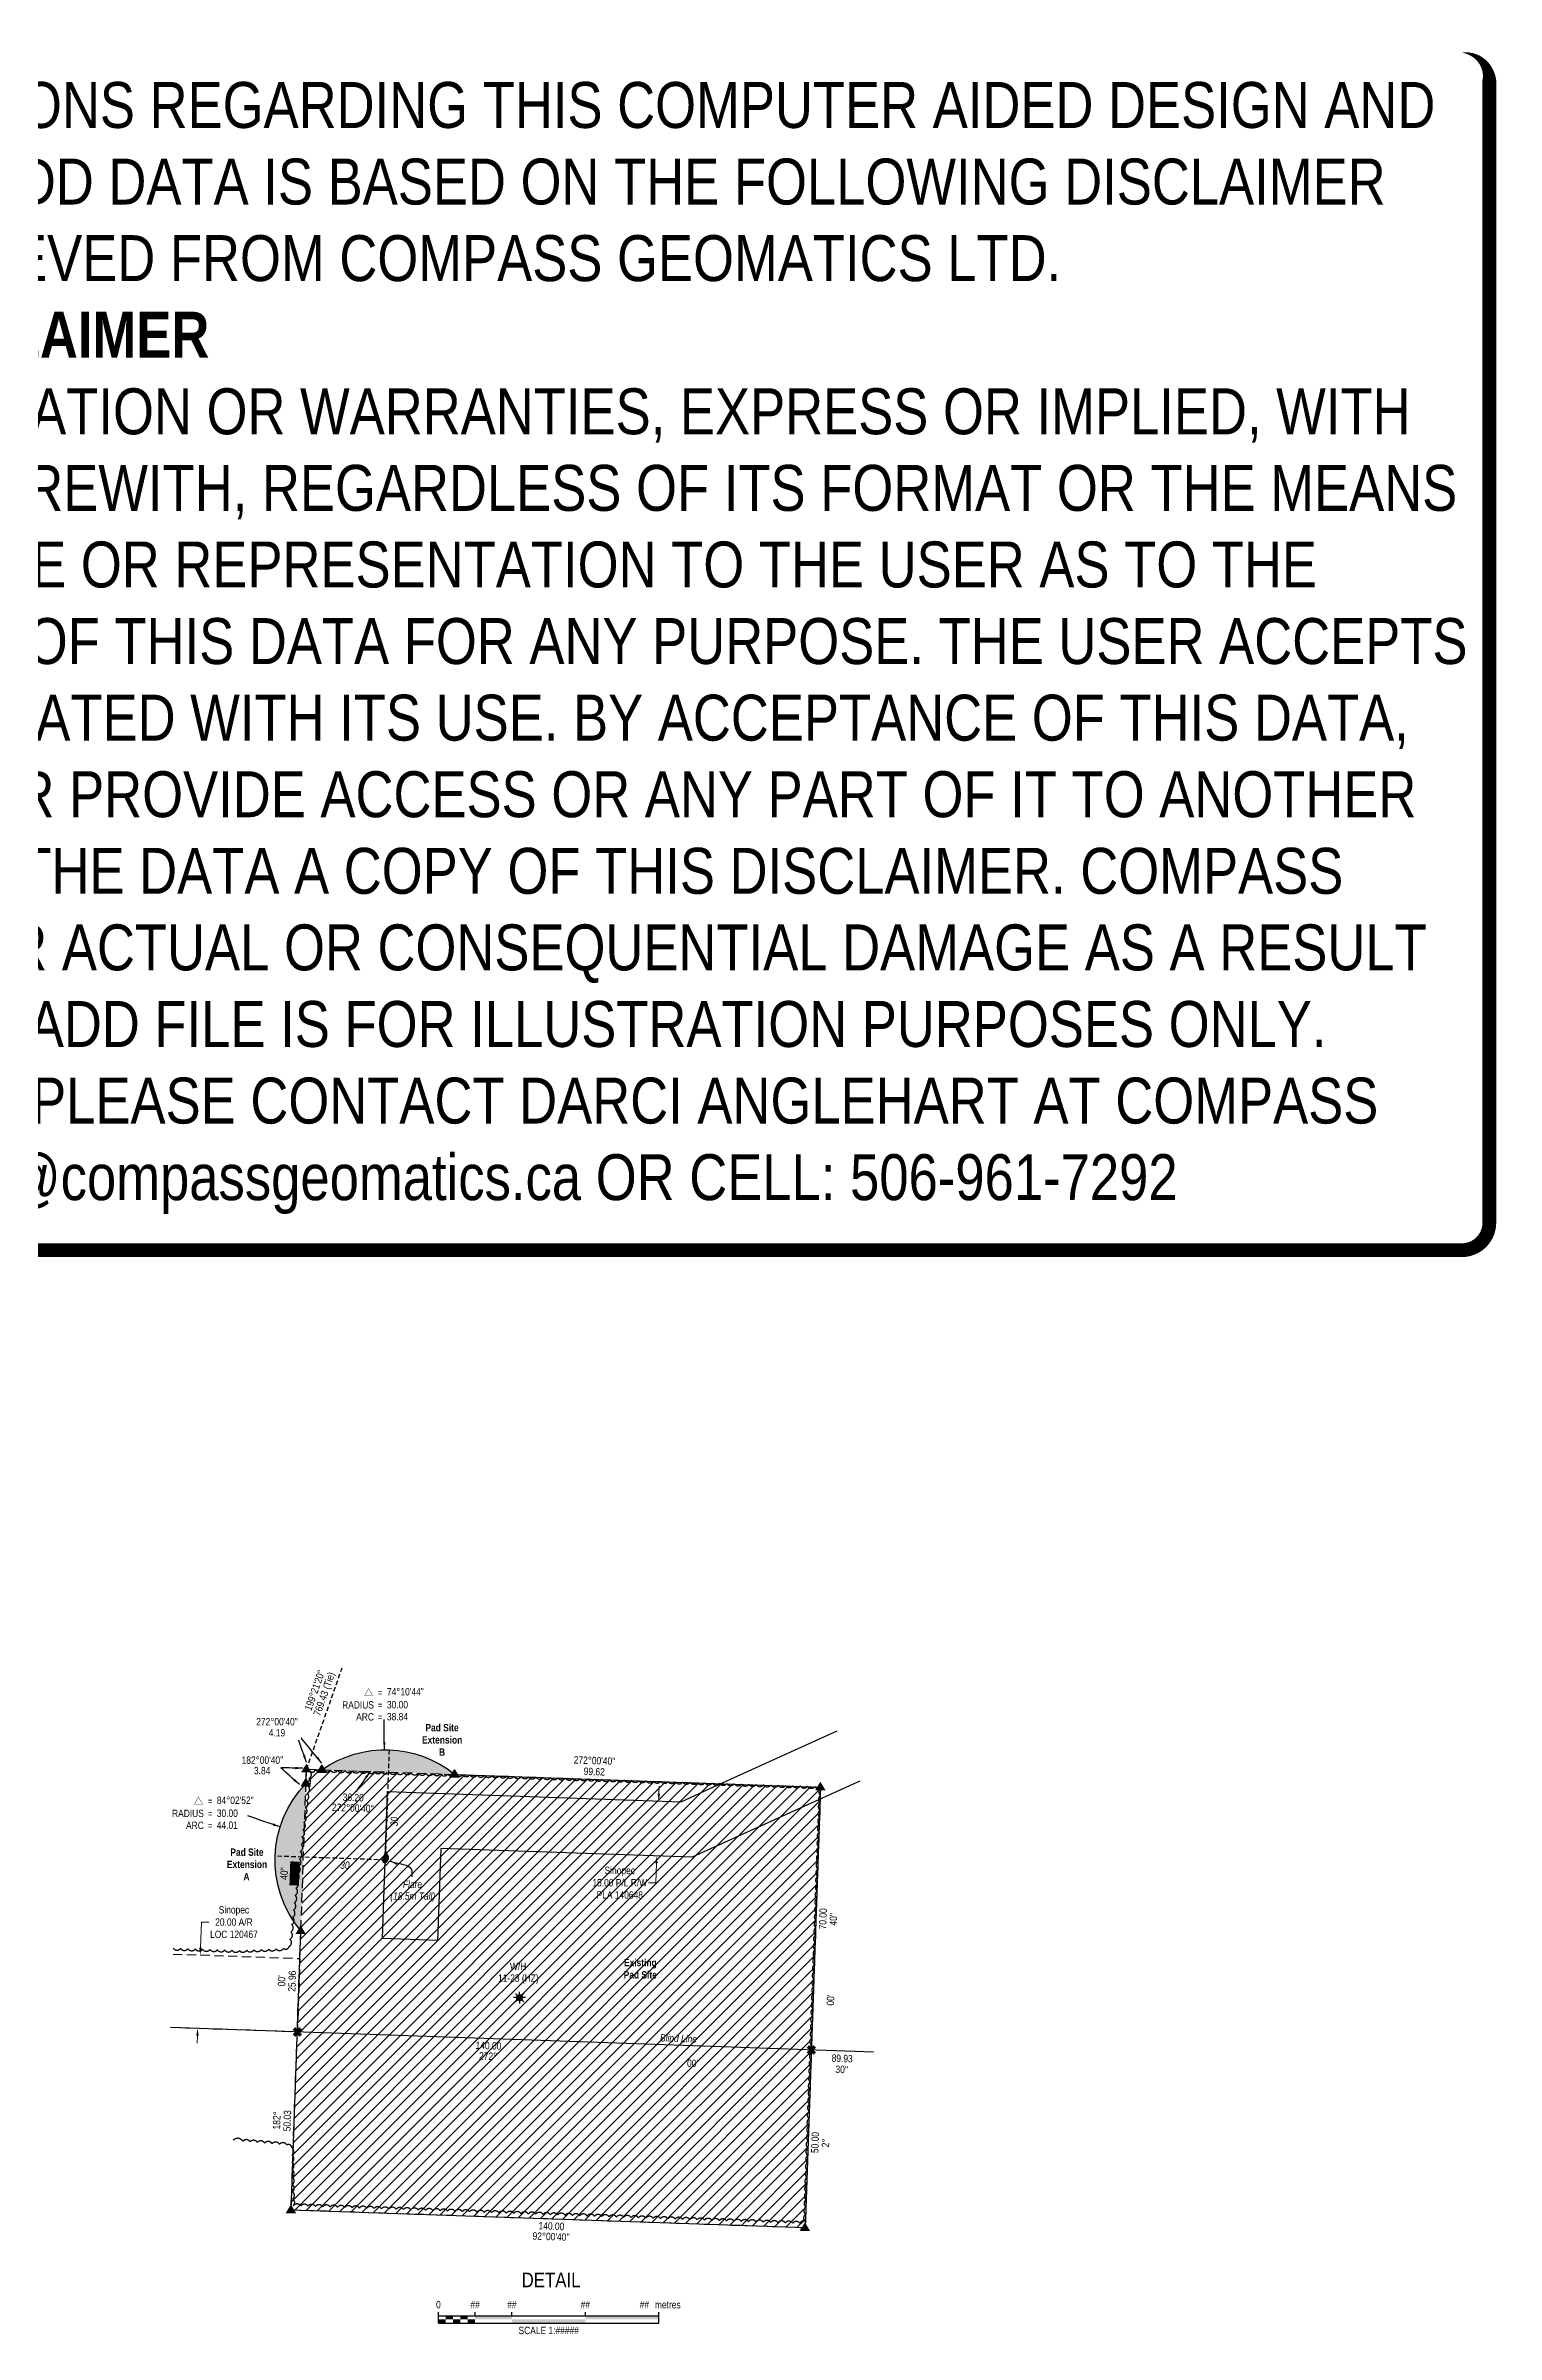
# Model space of a CAD drawing. Extents: x 344849 to 348797, y 6094459 to 6098072.
# Drawn here: x 346823 to 348797, y 6094959 to 6098072 of the extents above; entities that cross this region are included whole.
import ezdxf
from ezdxf.enums import TextEntityAlignment as Align

# ---------------------------------------------------------------- set-up
doc = ezdxf.new("R2010")
doc.units = 0
doc.header["$LTSCALE"] = 5
for name, pattern in [('0', [1, 1, 0]), ('foc-ACCESSROAD', [3.75, 2.5, -1.25]), ('foc-TIELINE', [1.875, 1.25, -0.625])]:
    doc.linetypes.add(name, pattern=pattern)
for name, color, linetype in [('AS-SYMBOL', 7, 'Continuous'), ('C-AR', 13, 'foc-ACCESSROAD'), ('C-RW', 13, 'Continuous'), ('C-WS', 13, 'foc-ACCESSROAD'), ('C-WS-S', 13, 'Continuous'), ('DETAIL-T', 7, 'Continuous'), ('L-2', 7, 'Continuous'), ('L-BD', 7, 'Continuous'), ('L-BD1', 253, 'Continuous'), ('L-MON', 1, 'Continuous'), ('L-SEC', 7, 'Continuous'), ('L-TIE', 7, 'foc-TIELINE'), ('P-PROPOSED', 10, 'Continuous'), ('P-PROPOSED-EXISTING-H', 59, 'Continuous'), ('P-PROPOSED-H', 21, 'Continuous'), ('P-TXT', 4, 'Continuous'), ('T-BUSH', 110, '0'), ('T-TIE', 201, 'foc-TIELINE')]:
    doc.layers.add(name, color=color, linetype=linetype)
for name, color, linetype, lineweight in [('C-AR-T', 13, 'Continuous', 9), ('C-RW-T', 13, 'Continuous', 9), ('C-WS-T', 13, 'Continuous', 9), ('T-TEXT', 48, 'Continuous', 18), ('T-TIE-T', 201, 'Continuous', 18)]:
    doc.layers.add(name, color=color, linetype=linetype, lineweight=lineweight)
doc.layers.add('DISCLAIMER', color=7, linetype='Continuous', plot=False)
doc.styles.add('175L', font='ARIALN.TTF', dxfattribs={"height": 20})
doc.styles.add('80', font='ARIALN.TTF', dxfattribs={"height": 10})
doc.styles.add('80CG', font='ARIALN.TTF', dxfattribs={"height": 10})
doc.styles.add('80L', font='ARIALN.TTF', dxfattribs={"height": 10})
doc.dimstyles.new('Compass 5 000', dxfattribs={"dimscale": 5, "dimtxt": 9, "dimasz": 2, "dimexe": 0.2, "dimexo": 0.0625, "dimgap": 0.5, "dimtad": 0, "dimtih": 1, "dimtoh": 1, "dimzin": 0, "dimdsep": 46, "dimtxsty": '80CG', "dimcen": 0.1, "dimse1": 1, "dimse2": 1, "dimclrd": 256, "dimclrt": 256, "dimaunit": 1, "dimadec": 4, "dimazin": 0, "dimtfac": 0.06, "dimtofl": 0, "dimtmove": 0, "dimatfit": 1, "dimfxl": 0.2, "dimtolj": 1, "dimtzin": 0, "dimlwd": -1, "dimarcsym": 0})

# ---------------------------------------------------------------- blocks, each defined once
blk = doc.blocks.new('*U25')
at = {"color": 0}
for p, q in [((-150, 0), (-150, 15)), ((-150, 10), (150.2, 10)), ((-150, 0), (150.2, 0)), ((-100, 10), (-100, 15)), ((-50, 10), (-50, 15)), ((50, 10), (50, 15)), ((150.2, 0), (150.2, 15))]:
    blk.add_line(p, q, dxfattribs=at)
for points in [[(-150, 5), (-140, 5), (-150, 0), (-140, 0)], [(-140, 10), (-130, 10), (-140, 5), (-130, 5)], [(-130, 5), (-120, 5), (-130, 0), (-120, 0)], [(-120, 10), (-110, 10), (-120, 5), (-110, 5)], [(-110, 5), (-100, 5), (-110, 0), (-100, 0)], [(-100, 10), (-50, 10), (-100, 5), (-50, 5)], [(-50, 5), (50, 5), (-50, 0), (50, 0)], [(50, 10), (150.2, 10), (50, 5), (150.2, 5)]]:
    blk.add_solid(points, dxfattribs=at)
at = {"color": 0, "style": '80'}
blk.add_text('metres', height=10, dxfattribs=at).set_placement((162.2, 20), align=Align.CENTER)
at = {"color": 0, "char_height": 10, "style": '80'}
for s, insert, attachment_point in [('0', (-150, 30.2), 2), ('##', (-100, 30.2), 2), ('##', (-50, 30.2), 2), ('##', (50, 30.2), 2), ('##', (136.7, 30.2), 3), ('SCALE 1:#####', (0.1, -5), 2)]:
    blk.add_mtext(s, dxfattribs=dict(at, insert=insert, attachment_point=attachment_point))
blk = doc.blocks.new('*D40')
at = {"layer": 'C-AR-T', "transparency": 16777216}
for p, q in [((347033.5, 6095485), (347034.7, 6095519.7)), ((347034.7, 6095519.7), (347044.7, 6095519.7)), ((347029.3, 6095365.1), (347028.9, 6095355.1))]:
    blk.add_line(p, q, dxfattribs=at)
for points in [[(347031.8, 6095485), (347035.2, 6095484.9), (347033.1, 6095475)], [(347027.6, 6095365.1), (347031, 6095365), (347029.6, 6095375.1)]]:
    blk.add_solid(points, dxfattribs=at)
at = {"layer": 'C-AR-T', "transparency": 16777216, "insert": (347079, 6095519.7), "char_height": 10, "attachment_point": 5, "style": '80CG'}
blk.add_mtext('\\A1;Sinopec\\P20.00 A/R\\PLOC 120467', dxfattribs=at)
blk = doc.blocks.new('*D41')
at = {"layer": 'C-RW-T', "transparency": 16777216}
for p, q in [((347657.2, 6095694.5), (347657.5, 6095704.5)), ((347653.9, 6095599.5), (347653, 6095573.2)), ((347653, 6095573.2), (347643, 6095573.2))]:
    blk.add_line(p, q, dxfattribs=at)
for points in [[(347655.5, 6095694.5), (347658.9, 6095694.4), (347656.9, 6095684.5)], [(347652.3, 6095599.6), (347655.6, 6095599.5), (347654.3, 6095609.5)]]:
    blk.add_solid(points, dxfattribs=at)
at = {"layer": 'C-RW-T', "transparency": 16777216, "insert": (347604, 6095573.2), "char_height": 10, "attachment_point": 5, "style": '80CG'}
blk.add_mtext('\\A1;Sinopec\\P15.00 P/L R/W\\PPLA 140648', dxfattribs=at)
blk = doc.blocks.new('curve')
at = {"const_width": 0.1}
blk.add_lwpolyline([(-4.99, 5.39), (-6.08, 3.49), (-3.89, 3.49)], close=True, dxfattribs=at)
at = {"style": '80'}
for s, p in [('RADIUS', (-3.54, -0.05)), ('ARC', (-3.54, -3.31))]:
    blk.add_text(s, height=2, dxfattribs=at).set_placement(p, align=Align.RIGHT)
for p in [(-2.44, 3.36), (-2.44, -0.04), (-2.44, -3.3)]:
    blk.add_text('=', height=1.8, dxfattribs=at).set_placement(p)
for tag, p in [('CURVE_RADIUS', (0, 0)), ('DELTA', (0, 3.52)), ('ARC_LENGTH', (0, -3.26))]:
    blk.add_attdef(tag, p, '', height=2, dxfattribs=at)
blk = doc.blocks.new('GAS')
h = blk.add_hatch(color=255)
h.dxf.hatch_style = 1
edge = h.paths.add_edge_path()
edge.add_arc((0, 0), 0.9, 0, 360)
for p, q in [((-0.81, 0), (-1.62, 0)), ((-0.57, 0.57), (-1.14, 1.14)), ((0, 0.81), (0, 1.62)), ((0.57, 0.57), (1.14, 1.14)), ((1.62, 0), (0.81, 0)), ((-0.57, -0.57), (-1.14, -1.14)), ((0, -0.81), (0, -1.62)), ((1.14, -1.14), (0.57, -0.57))]:
    blk.add_line(p, q)
blk.add_circle((0, 0), 0.8)
blk = doc.blocks.new('FLARE')
h = blk.add_hatch(color=255)
h.dxf.hatch_style = 1
h.paths.add_polyline_path([(0.16, 2.41, 0.114147), (0.13, 2.43), (0.11, 2.44, 0.261551), (0.01, 2.42), (0, 2.41, 0.131268), (-0.03, 2.37), (-0.04, 2.35, 0.041497), (-0.05, 2.33), (-0.05, 2.29, 0.015174), (-0.05, 2.29), (-0.06, 2.24, 0.004376), (-0.06, 2.24), (-0.07, 2.18), (-0.08, 2.11), (-0.09, 2.05), (-0.1, 1.98), (-0.12, 1.91), (-0.14, 1.83), (-0.17, 1.76), (-0.19, 1.68), (-0.22, 1.61), (-0.26, 1.53), (-0.29, 1.46), (-0.32, 1.39), (-0.36, 1.32), (-0.39, 1.25, 0.000505), (-0.39, 1.25), (-0.43, 1.18, 0.002398), (-0.43, 1.18), (-0.46, 1.1, 0.004177), (-0.46, 1.1), (-0.5, 1.03, 0.005735), (-0.5, 1.03), (-0.53, 0.95, 0.006994), (-0.53, 0.95), (-0.56, 0.87, 0.00791), (-0.57, 0.87), (-0.6, 0.78, 0.008323), (-0.6, 0.78), (-0.63, 0.69, 0.008095), (-0.63, 0.68), (-0.66, 0.59, 0.008067), (-0.66, 0.59), (-0.68, 0.49, 0.008387), (-0.68, 0.49), (-0.7, 0.39, 0.009056), (-0.71, 0.38), (-0.72, 0.28, 0.010123), (-0.72, 0.28), (-0.74, 0.18, 0.011689), (-0.74, 0.18), (-0.75, 0.08, 0.013925), (-0.75, 0.08), (-0.75, -0.02, 0.016488), (-0.75, -0.02), (-0.75, -0.11, 0.017255), (-0.75, -0.12), (-0.74, -0.2, 0.01735), (-0.74, -0.2), (-0.73, -0.28, 0.017311), (-0.73, -0.29), (-0.71, -0.36, 0.01715), (-0.71, -0.36), (-0.69, -0.43, 0.016886), (-0.69, -0.44), (-0.66, -0.5, 0.016546), (-0.66, -0.5), (-0.63, -0.56, 0.016164), (-0.63, -0.56), (-0.6, -0.61, 0.016329), (-0.6, -0.62), (-0.57, -0.66, 0.018828), (-0.57, -0.67), (-0.54, -0.71, 0.022087), (-0.53, -0.71), (-0.5, -0.75, 0.025345), (-0.49, -0.76), (-0.46, -0.78, 0.028234), (-0.45, -0.79), (-0.42, -0.82, 0.030298), (-0.41, -0.82), (-0.37, -0.84, 0.031129), (-0.36, -0.85), (-0.32, -0.86, 0.030544), (-0.31, -0.87), (-0.27, -0.88, 0.028465), (-0.26, -0.88), (-0.22, -0.89, 0.025311), (-0.21, -0.89), (-0.16, -0.89, 0.02283), (-0.15, -0.89), (-0.11, -0.89, 0.021226), (-0.1, -0.89), (-0.05, -0.88, 0.020401), (-0.04, -0.88), (0, -0.87, 0.020299), (0.01, -0.87), (0.05, -0.85, 0.020911), (0.06, -0.85), (0.11, -0.83, 0.022277), (0.11, -0.83), (0.15, -0.81, 0.023712), (0.16, -0.8), (0.2, -0.78, 0.022408), (0.21, -0.78), (0.24, -0.75, 0.01993), (0.25, -0.74), (0.28, -0.72, 0.017146), (0.28, -0.71), (0.31, -0.68, 0.014211), (0.32, -0.68), (0.35, -0.64, 0.011221), (0.35, -0.64), (0.37, -0.61, 0.008212), (0.38, -0.61), (0.4, -0.57, 0.005172), (0.4, -0.57), (0.42, -0.54, 0.002523), (0.43, -0.54), (0.45, -0.5, 0.001671), (0.45, -0.5), (0.47, -0.47, 0.001229), (0.47, -0.47), (0.49, -0.44, 0.00075), (0.49, -0.44), (0.51, -0.41, 0.00026), (0.51, -0.41), (0.54, -0.37), (0.56, -0.34), (0.58, -0.3), (0.61, -0.27), (0.63, -0.23, 0.001311), (0.63, -0.23), (0.66, -0.19, 0.003726), (0.66, -0.19), (0.69, -0.15, 0.006065), (0.69, -0.14), (0.72, -0.1, 0.008452), (0.72, -0.1), (0.74, -0.05, 0.010991), (0.75, -0.05), (0.77, 0, 0.013767), (0.77, 0), (0.79, 0.05, 0.016839), (0.8, 0.05), (0.81, 0.1, 0.019104), (0.82, 0.11), (0.83, 0.15, 0.016987), (0.83, 0.16), (0.84, 0.21, 0.013636), (0.84, 0.21), (0.85, 0.26, 0.010244), (0.85, 0.27), (0.86, 0.31, 0.006846), (0.86, 0.32), (0.86, 0.37, 0.003419), (0.86, 0.37), (0.86, 0.41), (0.87, 0.46), (0.87, 0.5), (0.88, 0.54), (0.88, 0.59), (0.89, 0.63, 0.001278), (0.89, 0.63), (0.89, 0.67, 0.004735), (0.89, 0.67), (0.9, 0.71, 0.008354), (0.9, 0.72), (0.9, 0.76, 0.012059), (0.9, 0.76), (0.9, 0.8, 0.015712), (0.9, 0.81), (0.9, 0.85, 0.018457), (0.9, 0.85), (0.9, 0.89, 0.018102), (0.9, 0.9), (0.89, 0.94, 0.016533), (0.89, 0.95), (0.88, 0.99, 0.014576), (0.88, 0.99), (0.87, 1.03, 0.012435), (0.86, 1.04), (0.85, 1.08, 0.010283), (0.85, 1.09), (0.83, 1.13, 0.00824), (0.83, 1.13), (0.81, 1.18, 0.00638), (0.81, 1.18), (0.78, 1.23, 0.004735), (0.78, 1.23), (0.76, 1.29, 0.003388), (0.75, 1.29), (0.73, 1.34, 0.002345), (0.73, 1.34), (0.7, 1.4, 0.001492), (0.7, 1.4), (0.67, 1.46, 0.000746), (0.67, 1.46), (0.63, 1.51), (0.6, 1.57), (0.57, 1.62), (0.55, 1.68), (0.52, 1.73), (0.49, 1.78), (0.47, 1.83), (0.45, 1.87), (0.42, 1.92), (0.4, 1.97), (0.38, 2.02), (0.35, 2.08, 0.000332), (0.35, 2.08), (0.33, 2.13, 0.001849), (0.33, 2.13), (0.3, 2.19, 0.0038), (0.3, 2.19), (0.27, 2.24, 0.006473), (0.27, 2.24), (0.25, 2.29, 0.010865), (0.24, 2.3), (0.22, 2.34, 0.019524), (0.22, 2.34), (0.19, 2.38, 0.041077), (0.18, 2.39)])
at = {"color": 48, "flags": 128}
for points in [[(0.11, -0.72), (0.07, -0.74), (0.03, -0.76), (-0.02, -0.77), (-0.07, -0.78), (-0.11, -0.79), (-0.16, -0.79), (-0.2, -0.79), (-0.25, -0.78), (-0.29, -0.77), (-0.32, -0.76), (-0.36, -0.74), (-0.4, -0.71), (-0.43, -0.68), (-0.46, -0.65), (-0.49, -0.61), (-0.52, -0.56), (-0.54, -0.51), (-0.57, -0.46), (-0.59, -0.4), (-0.61, -0.33), (-0.63, -0.26), (-0.64, -0.19), (-0.65, -0.11), (-0.65, -0.02), (-0.65, 0.07), (-0.64, 0.17), (-0.63, 0.27), (-0.61, 0.36), (-0.58, 0.46), (-0.56, 0.56), (-0.53, 0.66), (-0.5, 0.75), (-0.47, 0.83), (-0.44, 0.91), (-0.41, 0.99), (-0.37, 1.06), (-0.34, 1.13), (-0.3, 1.2), (-0.27, 1.27), (-0.23, 1.34), (-0.2, 1.42), (-0.16, 1.49), (-0.13, 1.57), (-0.1, 1.65), (-0.07, 1.73), (-0.04, 1.8), (-0.02, 1.88), (0, 1.96), (0.01, 2.03), (0.02, 2.1), (0.03, 2.17), (0.04, 2.22), (0.05, 2.27), (0.05, 2.31), (0.06, 2.34), (0.08, 2.35), (0.09, 2.34), (0.11, 2.32), (0.13, 2.29), (0.16, 2.25), (0.18, 2.2), (0.21, 2.14), (0.24, 2.09), (0.26, 2.03), (0.29, 1.98), (0.31, 1.93), (0.33, 1.88), (0.36, 1.83), (0.38, 1.78), (0.41, 1.73), (0.43, 1.68), (0.46, 1.63), (0.49, 1.58), (0.52, 1.52), (0.55, 1.47), (0.58, 1.41), (0.61, 1.35), (0.64, 1.3), (0.67, 1.24), (0.69, 1.19), (0.72, 1.14), (0.74, 1.09), (0.75, 1.05), (0.77, 1), (0.78, 0.96), (0.79, 0.92), (0.8, 0.88), (0.8, 0.84), (0.8, 0.8), (0.8, 0.76), (0.8, 0.72), (0.79, 0.68), (0.79, 0.64), (0.78, 0.6), (0.78, 0.56), (0.77, 0.51), (0.77, 0.47), (0.76, 0.42), (0.76, 0.37), (0.76, 0.33), (0.75, 0.28), (0.74, 0.23), (0.73, 0.18), (0.72, 0.13), (0.7, 0.09), (0.68, 0.04), (0.66, 0), (0.63, -0.05), (0.61, -0.09), (0.58, -0.13), (0.55, -0.17), (0.53, -0.21), (0.5, -0.25), (0.48, -0.28), (0.45, -0.32), (0.43, -0.35), (0.41, -0.38), (0.39, -0.42), (0.37, -0.45), (0.34, -0.48), (0.32, -0.51), (0.3, -0.55), (0.27, -0.58), (0.24, -0.61), (0.21, -0.64), (0.18, -0.67), (0.15, -0.7)], [(0.02, -0.75), (-0.01, -0.76), (-0.03, -0.77), (-0.05, -0.78), (-0.08, -0.78), (-0.11, -0.79), (-0.13, -0.79), (-0.16, -0.79), (-0.18, -0.78), (-0.2, -0.78), (-0.23, -0.77), (-0.25, -0.76), (-0.26, -0.74), (-0.28, -0.73), (-0.3, -0.71), (-0.32, -0.69), (-0.33, -0.66), (-0.35, -0.63), (-0.36, -0.6), (-0.37, -0.57), (-0.39, -0.53), (-0.4, -0.49), (-0.4, -0.45), (-0.41, -0.41), (-0.41, -0.36), (-0.41, -0.31), (-0.4, -0.25), (-0.39, -0.2), (-0.38, -0.14), (-0.37, -0.09), (-0.36, -0.03), (-0.34, 0.02), (-0.32, 0.07), (-0.31, 0.12), (-0.29, 0.16), (-0.27, 0.21), (-0.25, 0.25), (-0.23, 0.29), (-0.21, 0.33), (-0.19, 0.37), (-0.17, 0.41), (-0.15, 0.45), (-0.14, 0.49), (-0.12, 0.53), (-0.1, 0.58), (-0.08, 0.62), (-0.07, 0.66), (-0.06, 0.71), (-0.05, 0.75), (-0.04, 0.79), (-0.03, 0.83), (-0.03, 0.87), (-0.02, 0.9), (-0.02, 0.93), (-0.01, 0.95), (-0.01, 0.96), (0, 0.97), (0.01, 0.96), (0.02, 0.95), (0.03, 0.94), (0.04, 0.91), (0.06, 0.88), (0.07, 0.86), (0.09, 0.82), (0.1, 0.79), (0.12, 0.76), (0.13, 0.74), (0.14, 0.71), (0.16, 0.68), (0.17, 0.65), (0.18, 0.63), (0.2, 0.6), (0.21, 0.57), (0.23, 0.54), (0.25, 0.51), (0.26, 0.47), (0.28, 0.44), (0.3, 0.41), (0.31, 0.38), (0.33, 0.35), (0.34, 0.32), (0.36, 0.29), (0.37, 0.27), (0.38, 0.24), (0.39, 0.22), (0.39, 0.19), (0.4, 0.17), (0.4, 0.15), (0.41, 0.13), (0.41, 0.1), (0.41, 0.08), (0.4, 0.06), (0.4, 0.04), (0.4, 0.01), (0.39, -0.01), (0.39, -0.03), (0.39, -0.06), (0.39, -0.08), (0.38, -0.11), (0.38, -0.14), (0.38, -0.16), (0.38, -0.19), (0.37, -0.22), (0.37, -0.24), (0.36, -0.27), (0.35, -0.3), (0.34, -0.32), (0.32, -0.35), (0.31, -0.37), (0.3, -0.4), (0.28, -0.42), (0.27, -0.44), (0.25, -0.46), (0.24, -0.48), (0.22, -0.5), (0.21, -0.52), (0.2, -0.54), (0.19, -0.56), (0.17, -0.58), (0.16, -0.6), (0.15, -0.61), (0.14, -0.63), (0.12, -0.65), (0.11, -0.67), (0.09, -0.69), (0.08, -0.7), (0.06, -0.72), (0.04, -0.74)]]:
    blk.add_lwpolyline(points, close=True, dxfattribs=at)
blk = doc.blocks.new('TRIA')
blk.add_hatch(color=255).paths.add_polyline_path([(-0.04, 1.52), (-1.47, -0.87), (1.39, -0.87)])
blk = doc.blocks.new('TRIAA')
blk.add_blockref('TRIA', (0, 0))
blk = doc.blocks.new('TRIB')
at = {"color": 1}
blk.add_lwpolyline([(-1.12, -0.67), (-0.04, 1.13), (1.04, -0.67)], close=True, dxfattribs=at)
blk = doc.blocks.new('TRIBB')
blk.add_blockref('TRIB', (0, 0))
blk = doc.blocks.new('TRICC')
for name in ['TRIAA', 'TRIBB']:
    blk.add_blockref(name, (0, 0))
blk = doc.blocks.new('plspike')
blk.add_blockref('TRICC', (0, 0))
blk = doc.blocks.new('STRIA')
blk.add_hatch(color=255).paths.add_polyline_path([(-0.04, 1.52), (-1.47, -0.87), (1.39, -0.87)])
blk = doc.blocks.new('STRIAA')
blk.add_blockref('STRIA', (0, 0))
blk = doc.blocks.new('STRIB')
at = {"color": 1}
blk.add_solid([(-1.12, -0.67), (-0.04, 1.13), (1.04, -0.67)], dxfattribs=at)
blk = doc.blocks.new('STRIBB')
blk.add_blockref('STRIB', (0, 0))
blk = doc.blocks.new('STRICC')
for name in ['STRIAA', 'STRIBB']:
    blk.add_blockref(name, (0, 0))
blk = doc.blocks.new('fdspike')
blk.add_blockref('STRICC', (0, 0))
blk = doc.blocks.new('TEMP')
h = blk.add_hatch(color=255)
h.dxf.hatch_style = 1
h.paths.add_polyline_path([(0, 0.25), (-0.67, 1.15), (-0.67, 0.67), (-1.15, 0.67), (-0.25, 0), (-1.15, -0.67), (-0.67, -0.67), (-0.67, -1.15), (0, -0.25), (0.67, -1.15), (0.67, -0.67), (1.15, -0.67), (0.25, 0), (1.15, 0.67), (0.67, 0.67), (0.67, 1.15)])
h.paths.add_polyline_path([(0.57, 0.85), (0.57, 0.57), (0.85, 0.57), (0.08, 0), (0.85, -0.57), (0.57, -0.57), (0.57, -0.85), (0, -0.08), (-0.57, -0.85), (-0.57, -0.57), (-0.85, -0.57), (-0.08, 0), (-0.85, 0.57), (-0.57, 0.57), (-0.57, 0.85), (0, 0.08)], flags=16)
h = blk.add_hatch(color=1)
h.dxf.hatch_style = 1
h.paths.add_polyline_path([(0, 0.08), (-0.57, 0.85), (-0.57, 0.57), (-0.85, 0.57), (-0.08, 0), (-0.85, -0.57), (-0.57, -0.57), (-0.57, -0.85), (0, -0.08), (0.57, -0.85), (0.57, -0.57), (0.85, -0.57), (0.08, 0), (0.85, 0.57), (0.57, 0.57), (0.57, 0.85)])
at = {"color": 1}
for p, q in [((-0.08, 0), (0.08, 0)), ((0, 0.08), (0, -0.08))]:
    blk.add_line(p, q, dxfattribs=at)
at = {"color": 255, "flags": 128}
blk.add_lwpolyline([(-0.25, 0), (-1.15, 0.67), (-0.67, 0.67), (-0.67, 1.15), (0, 0.25), (0.67, 1.15), (0.67, 0.67), (1.15, 0.67), (0.25, 0), (1.15, -0.67), (0.67, -0.67), (0.67, -1.15), (0, -0.25), (-0.67, -1.15), (-0.67, -0.67), (-1.15, -0.67)], close=True, dxfattribs=at)
at = {"color": 1, "flags": 128}
blk.add_lwpolyline([(-0.08, 0), (-0.85, 0.57), (-0.57, 0.57), (-0.57, 0.85), (0, 0.08), (0.57, 0.85), (0.57, 0.57), (0.85, 0.57), (0.08, 0), (0.85, -0.57), (0.57, -0.57), (0.57, -0.85), (0, -0.08), (-0.57, -0.85), (-0.57, -0.57), (-0.85, -0.57)], close=True, dxfattribs=at)
blk = doc.blocks.new('Disclaimer_Legal')
at = {"layer": 'DISCLAIMER', "color": 254, "flags": 128}
blk.add_lwpolyline([(-3612.9, -1104.6, 37.5, 37.5, 0), (4096.1, -1104.6, 37.5, 37.5, 0.414214), (4171.1, -1029.6, 37.5, 37.5, 0), (4171.1, 2078.7, 37.5, 0, 0.414214), (4096.1, 2153.7, 0, 0, 0), (-3612.9, 2153.7, 0, 0, 0.414214), (-3687.9, 2078.7, 0, 0, 0), (-3687.9, -1029.6, 0, 37.5, 0.414214)], format="xyseb", close=True, dxfattribs=at)
at = {"layer": 'DISCLAIMER', "color": 254, "insert": (241.6, 533.9), "char_height": 125, "width": 7717.568, "attachment_point": 5, "style": '80'}
blk.add_mtext('NOTICE TO THE CORPORATION, PERSON &/OR PERSONS REGARDING THIS COMPUTER AIDED DESIGN AND DRAFTING (CADD) FILES. ACCEPTANCE OF THE CADD DATA IS BASED ON THE FOLLOWING DISCLAIMER WHICH COVERS ALL CADD DATA RECIEVED FROM COMPASS GEOMATICS LTD.\\P{\\fArial Narrow|b1|i0|c0|p34;DISCLAIMER}\\PCOMPASS GEOMATICS LTD. MAKES NO REPRESENTATION OR WARRANTIES, EXPRESS OR IMPLIED, WITH RESPECT TO THE REUSE OF THE DATA PROVIDED HEREWITH, REGARDLESS OF ITS FORMAT OR THE MEANS OF ITS TRANSMISSION. THERE IS NO GUARANTEE OR REPRESENTATION TO THE USER AS TO THE ACCURACY, CURRENCY, SUITABILITY OR RELIABILITY OF THIS DATA FOR ANY PURPOSE. THE USER ACCEPTS THE DATA "AS IS", AND ASSUMES ALL RISKS ASSOCIATED WITH ITS USE. BY ACCEPTANCE OF THIS DATA, THE USER AGREES NOT TO TRANSMIT THIS DATA OR PROVIDE ACCESS OR ANY PART OF IT TO ANOTHER PARTY UNLESS THE USER SHALL INCLUDE WITH THE DATA A COPY OF THIS DISCLAIMER. COMPASS GEOMATICS LTD. ASSUMES NO RESPONSIBILITY FOR ACTUAL OR CONSEQUENTIAL DAMAGE AS A RESULT OF ANY USER\'S RELIANCE ON THIS DATA. THIS CADD FILE IS FOR ILLUSTRATION PURPOSES ONLY.\\PIF YOU REQUIRE MORE ACCURATE INFORMATION, PLEASE CONTACT DARCI ANGLEHART AT COMPASS GEOMATICS LTD. VIA EMAIL: darci.anglehart@compassgeomatics.ca OR CELL: 506-961-7292', dxfattribs=at)

msp = doc.modelspace()

# ---------------------------------------------------------------- hatches: boundary and pattern name
at = {"layer": 'P-PROPOSED-EXISTING-H'}
h = msp.add_hatch(dxfattribs=at)
h.set_pattern_fill('ANSI31', color=256, scale=3.496771, style=0)
h.set_pattern_definition([(45, (75.042, 1320.988), (-7.85047423, 7.85047423), [])])
h.paths.add_polyline_path([(347177.758, 6095727.579), (347877.148, 6095703.109), (347856.108, 6095103.769), (347156.708, 6095128.054)])
at = {"layer": 'P-PROPOSED-H'}
h = msp.add_hatch(color=256, dxfattribs=at)
h.dxf.hatch_style = 1
h.paths.add_polyline_path([(347198.697, 6095726.846), (347379.466, 6095720.522, 0.33546409)])
h = msp.add_hatch(color=256, dxfattribs=at)
h.dxf.hatch_style = 1
h.paths.add_polyline_path([(347177.084, 6095708.37, 0.19453755), (347134.931, 6095604.129, 0.17638518), (347170.038, 6095507.706)])

# ---------------------------------------------------------------- linework, layer by layer
at = {"layer": 'C-AR', "flags": 128}
msp.add_lwpolyline([(346996.165, 6095476.295), (347168.723, 6095470.237), (347165.214, 6095370.313), (346992.692, 6095376.304)], dxfattribs=at)
at = {"layer": 'C-RW'}
msp.add_lwpolyline([(347930.704, 6095711.576), (347874.469, 6095686.035), (347702.352, 6095607.862), (347360.328, 6095619.588), (347355.969, 6095494.733), (347281.014, 6095497.352), (347287.989, 6095697.112), (347687.371, 6095683.42), (347725.601, 6095700.753), (347899.7, 6095779.838)], dxfattribs=at)
at = {"layer": 'C-WS', "flags": 128}
msp.add_lwpolyline([(347177.758, 6095727.579), (347877.148, 6095703.109), (347856.108, 6095103.769), (347156.708, 6095128.054), (347177.758, 6095727.579)], dxfattribs=at)
at = {"layer": 'L-SEC', "flags": 128}
msp.add_lwpolyline([(347949.289, 6095342.852), (346992.694, 6095376.355)], dxfattribs=at)
at = {"layer": 'L-TIE'}
msp.add_line((347177.733, 6095727.647), (347226.173, 6095865.538), dxfattribs=at)
at = {"layer": 'P-PROPOSED', "flags": 128}
msp.add_lwpolyline([(347177.084, 6095708.37), (347177.758, 6095727.579), (347198.697, 6095726.846, -0.33546409), (347379.466, 6095720.522), (347877.148, 6095703.109), (347856.108, 6095103.769), (347156.708, 6095128.054), (347170.038, 6095507.706, -0.38410265)], format="xyb", close=True, dxfattribs=at)
at = {"layer": 'T-BUSH', "flags": 128}
msp.add_lwpolyline([(346996.444, 6095484.228, 0.52056705), (347006.436, 6095483.876, 0.52056705), (347016.427, 6095483.524, 0.52056705), (347026.419, 6095483.172, 0.52056705), (347036.411, 6095482.82, 0.52056705), (347046.402, 6095482.468, 0.52056705), (347056.394, 6095482.116, 0.52056705), (347066.386, 6095481.764, 0.52056705), (347076.377, 6095481.412, 0.52056705), (347086.369, 6095481.061, 0.52056705), (347096.356, 6095481.508, 0.52056705), (347106.344, 6095481.966, 0.52056705), (347116.331, 6095482.425, 0.52056705), (347126.318, 6095482.884, 0.52056705), (347136.306, 6095483.342, 0.52056705), (347146.293, 6095483.801, 0.52056705), (347154.148, 6095486.551, 0.52056705), (347155.323, 6095496.479, 0.52056705), (347156.497, 6095506.408, 0.52056705), (347157.672, 6095516.336, 0.52056705), (347158.847, 6095526.265, 0.52056705), (347160.021, 6095536.193, 0.52056705), (347161.196, 6095546.122, 0.52056705), (347162.371, 6095556.051, 0.52056705), (347163.546, 6095565.979, 0.52056705), (347164.72, 6095575.908, 0.52056705), (347165.895, 6095585.836, 0.52056705), (347167.07, 6095595.765, 0.52056705), (347168.244, 6095605.693, 0.52056705), (347169.419, 6095615.622, 0.52056705), (347170.594, 6095625.551, 0.52056705), (347171.769, 6095635.479, 0.52056705), (347172.943, 6095645.408, 0.52056705), (347174.118, 6095655.336, 0.52056705), (347175.293, 6095665.265, 0.52056705), (347176.467, 6095675.194, 0.52056705), (347177.642, 6095685.122, 0.52056705), (347178.817, 6095695.051, 0.52056705), (347179.991, 6095704.979, 0.52056705), (347181.166, 6095714.908, 0.52056705), (347182.341, 6095724.836, 0.52056705), (347190.173, 6095727.015, 0.52056705), (347200.165, 6095726.679, 0.52056705), (347210.157, 6095726.343, 0.52056705), (347220.149, 6095726.007, 0.52056705), (347230.141, 6095725.67, 0.52056705), (347240.133, 6095725.334, 0.52056705), (347250.126, 6095724.998, 0.52056705), (347260.118, 6095724.661, 0.52056705), (347270.11, 6095724.325, 0.52056705), (347280.102, 6095723.989, 0.52056705), (347290.094, 6095723.653, 0.52056705), (347300.086, 6095723.316, 0.52056705), (347310.079, 6095722.98, 0.52056705), (347320.071, 6095722.644, 0.52056705), (347330.063, 6095722.308, 0.52056705), (347340.055, 6095721.971, 0.52056705), (347350.047, 6095721.635, 0.52056705), (347360.04, 6095721.299, 0.52056705), (347370.032, 6095720.963, 0.52056705), (347380.024, 6095720.626, 0.52056705), (347390.016, 6095720.29, 0.52056705), (347400.008, 6095719.954, 0.52056705), (347410, 6095719.617, 0.52056705), (347419.993, 6095719.281, 0.52056705), (347429.985, 6095718.945, 0.52056705), (347439.977, 6095718.609, 0.52056705), (347449.969, 6095718.272, 0.52056705), (347459.961, 6095717.936, 0.52056705), (347469.953, 6095717.6, 0.52056705), (347479.946, 6095717.264, 0.52056705), (347489.938, 6095716.927, 0.52056705), (347499.93, 6095716.591, 0.52056705), (347509.922, 6095716.255, 0.52056705), (347519.914, 6095715.918, 0.52056705), (347529.907, 6095715.582, 0.52056705), (347539.899, 6095715.246, 0.52056705), (347549.891, 6095714.91, 0.52056705), (347559.883, 6095714.573, 0.52056705), (347569.875, 6095714.237, 0.52056705), (347579.867, 6095713.901, 0.52056705), (347589.86, 6095713.565, 0.52056705), (347599.852, 6095713.228, 0.52056705), (347609.844, 6095712.892, 0.52056705), (347619.836, 6095712.556, 0.52056705), (347629.828, 6095712.22, 0.52056705), (347639.82, 6095711.883, 0.52056705), (347649.813, 6095711.547, 0.52056705), (347659.805, 6095711.211, 0.52056705), (347669.797, 6095710.874, 0.52056705), (347679.789, 6095710.538, 0.52056705), (347689.781, 6095710.202, 0.52056705), (347699.774, 6095709.866, 0.52056705), (347709.766, 6095709.529, 0.52056705), (347719.758, 6095709.193, 0.52056705), (347729.75, 6095708.857, 0.52056705), (347739.742, 6095708.521, 0.52056705), (347749.734, 6095708.184, 0.52056705), (347759.727, 6095707.848, 0.52056705), (347769.719, 6095707.512, 0.52056705), (347779.711, 6095707.175, 0.52056705), (347789.703, 6095706.839, 0.52056705), (347799.695, 6095706.503, 0.52056705), (347809.687, 6095706.167, 0.52056705), (347819.68, 6095705.83, 0.52056705), (347829.672, 6095705.494, 0.52056705), (347839.664, 6095705.158, 0.52056705), (347849.656, 6095704.822, 0.52056705), (347859.648, 6095704.485, 0.52056705), (347869.641, 6095704.149, 0.52056705), (347877.551, 6095701.871, 0.52056705), (347877.195, 6095691.879, 0.52056705), (347876.838, 6095681.888, 0.52056705), (347876.482, 6095671.896, 0.52056705), (347876.125, 6095661.905, 0.52056705), (347875.769, 6095651.913, 0.52056705), (347875.412, 6095641.922, 0.52056705), (347875.055, 6095631.931, 0.52056705), (347874.699, 6095621.939, 0.52056705), (347874.342, 6095611.948, 0.52056705), (347873.986, 6095601.956, 0.52056705), (347873.629, 6095591.965, 0.52056705), (347873.273, 6095581.973, 0.52056705), (347872.916, 6095571.982, 0.52056705), (347872.56, 6095561.99, 0.52056705), (347872.203, 6095551.999, 0.52056705), (347871.846, 6095542.007, 0.52056705), (347871.49, 6095532.016, 0.52056705), (347871.133, 6095522.024, 0.52056705), (347870.777, 6095512.033, 0.52056705), (347870.42, 6095502.041, 0.52056705), (347870.064, 6095492.05, 0.52056705), (347869.707, 6095482.058, 0.52056705), (347869.351, 6095472.067, 0.52056705), (347868.994, 6095462.075, 0.52056705), (347868.638, 6095452.084, 0.52056705), (347868.281, 6095442.093, 0.52056705), (347867.924, 6095432.101, 0.52056705), (347867.568, 6095422.11, 0.52056705), (347867.211, 6095412.118, 0.52056705), (347866.855, 6095402.127, 0.52056705), (347866.498, 6095392.135, 0.52056705), (347866.142, 6095382.144, 0.52056705), (347865.785, 6095372.152, 0.52056705), (347865.429, 6095362.161, 0.52056705), (347865.072, 6095352.169, 0.52056705), (347864.716, 6095342.178, 0.52056705), (347864.359, 6095332.186, 0.52056705), (347864.002, 6095322.195, 0.52056705), (347863.646, 6095312.203, 0.52056705), (347863.289, 6095302.212, 0.52056705), (347862.933, 6095292.22, 0.52056705), (347862.576, 6095282.229, 0.52056705), (347862.22, 6095272.238, 0.52056705), (347861.863, 6095262.246, 0.52056705), (347861.507, 6095252.255, 0.52056705), (347861.15, 6095242.263, 0.52056705), (347860.794, 6095232.272, 0.52056705), (347860.437, 6095222.28, 0.52056705), (347860.08, 6095212.289, 0.52056705), (347859.724, 6095202.297, 0.52056705), (347859.367, 6095192.306, 0.52056705), (347859.011, 6095182.314, 0.52056705), (347858.654, 6095172.323, 0.52056705), (347858.298, 6095162.331, 0.52056705), (347857.941, 6095152.34, 0.52056705), (347857.585, 6095142.348, 0.52056705), (347857.228, 6095132.357, 0.52056705), (347856.872, 6095122.365, 0.52056705), (347856.515, 6095112.374, 0.52056705), (347849.255, 6095109.792, 0.52056705), (347839.263, 6095110.143, 0.52056705), (347829.272, 6095110.493, 0.52056705), (347819.28, 6095110.844, 0.52056705), (347809.288, 6095111.194, 0.52056705), (347799.296, 6095111.545, 0.52056705), (347789.305, 6095111.895, 0.52056705), (347779.313, 6095112.246, 0.52056705), (347769.321, 6095112.596, 0.52056705), (347759.33, 6095112.947, 0.52056705), (347749.338, 6095113.297, 0.52056705), (347739.346, 6095113.648, 0.52056705), (347729.355, 6095113.998, 0.52056705), (347719.363, 6095114.349, 0.52056705), (347709.371, 6095114.699, 0.52056705), (347699.38, 6095115.05, 0.52056705), (347689.388, 6095115.4, 0.52056705), (347679.396, 6095115.751, 0.52056705), (347669.405, 6095116.101, 0.52056705), (347659.413, 6095116.452, 0.52056705), (347649.421, 6095116.803, 0.52056705), (347639.43, 6095117.153, 0.52056705), (347629.438, 6095117.504, 0.52056705), (347619.446, 6095117.854, 0.52056705), (347609.454, 6095118.205, 0.52056705), (347599.463, 6095118.555, 0.52056705), (347589.471, 6095118.906, 0.52056705), (347579.479, 6095119.256, 0.52056705), (347569.488, 6095119.607, 0.52056705), (347559.496, 6095119.957, 0.52056705), (347549.504, 6095120.308, 0.52056705), (347539.513, 6095120.658, 0.52056705), (347529.521, 6095121.009, 0.52056705), (347519.529, 6095121.359, 0.52056705), (347509.538, 6095121.71, 0.52056705), (347499.546, 6095122.06, 0.52056705), (347489.554, 6095122.411, 0.52056705), (347479.563, 6095122.761, 0.52056705), (347469.571, 6095123.112, 0.52056705), (347459.579, 6095123.462, 0.52056705), (347449.587, 6095123.813, 0.52056705), (347439.596, 6095124.163, 0.52056705), (347429.604, 6095124.514, 0.52056705), (347419.612, 6095124.864, 0.52056705), (347409.621, 6095125.215, 0.52056705), (347399.629, 6095125.565, 0.52056705), (347389.637, 6095125.916, 0.52056705), (347379.646, 6095126.266, 0.52056705), (347369.654, 6095126.617, 0.52056705), (347359.662, 6095126.967, 0.52056705), (347349.671, 6095127.318, 0.52056705), (347339.679, 6095127.668, 0.52056705), (347329.687, 6095128.019, 0.52056705), (347319.696, 6095128.369, 0.52056705), (347309.704, 6095128.72, 0.52056705), (347299.712, 6095129.07, 0.52056705), (347289.72, 6095129.421, 0.52056705), (347279.729, 6095129.771, 0.52056705), (347269.737, 6095130.122, 0.52056705), (347259.745, 6095130.472, 0.52056705), (347249.754, 6095130.823, 0.52056705), (347239.762, 6095131.173, 0.52056705), (347229.77, 6095131.524, 0.52056705), (347219.779, 6095131.874, 0.52056705), (347209.787, 6095132.225, 0.52056705), (347199.795, 6095132.575, 0.52056705), (347189.804, 6095132.926, 0.52056705), (347179.812, 6095133.276, 0.52056705), (347169.82, 6095133.627, 0.52056705), (347159.829, 6095133.977, 0.52056705), (347158.729, 6095143.033, 0.52056705), (347158.591, 6095153.03, 0.52056705), (347158.452, 6095163.027, 0.52056705), (347158.314, 6095173.024, 0.52056705), (347158.175, 6095183.021, 0.52056705), (347158.037, 6095193.017, 0.52056705), (347157.899, 6095203.014, 0.52056705), (347157.76, 6095213.011, 0.52056705), (347150.878, 6095216.707, 0.52056705), (347140.914, 6095217.523, 0.52056705), (347130.949, 6095218.339, 0.52056705), (347120.985, 6095219.155, 0.52056705), (347111.02, 6095219.971, 0.52056705), (347101.056, 6095220.786, 0.52056705), (347091.091, 6095221.602, 0.52056705), (347077.814, 6095222.69, 0.52056705)], format="xyb", dxfattribs=at)
at = {"layer": 'T-TIE'}
for p, q in [((347290.142, 6095754.005), (347284.898, 6095604.129)), ((347284.898, 6095604.129), (347135.023, 6095609.391))]:
    msp.add_line(p, q, dxfattribs=at)

# ---------------------------------------------------------------- block references
at = {"layer": 'AS-SYMBOL', "xscale": 4.998916399999982, "yscale": 4.998916399999982, "zscale": 4.998916399999982}
msp.add_blockref('FLARE', (347284.898, 6095604.129), dxfattribs=at)
at = {"layer": 'C-AR', "color": 2, "xscale": 0.49989164, "yscale": 0.49989164, "zscale": 0.49989164}
msp.add_blockref('Disclaimer_Legal', (346702.145, 6096985.756), dxfattribs=at)
at = {"layer": 'C-WS-S', "xscale": 4.998916399999982, "yscale": 4.998916399999982, "zscale": 4.998916399999982}
msp.add_blockref('GAS', (347467.673, 6095416.939), dxfattribs=at)
at = {"layer": 'L-2', "xscale": 0.99978328, "yscale": 0.99978328, "zscale": 0.99978328}
msp.add_blockref('*U25', (347507.175, 6094974.289), dxfattribs=at)
at = {"layer": 'L-BD1', "xscale": 4.998916399999982, "yscale": 4.998916399999982, "zscale": 4.998916399999982}
for p, values in [((347287.183, 6095810.387), {'DELTA': '74%%d10\'44"', 'CURVE_RADIUS': '30.00', 'ARC_LENGTH': '38.84'}), ((347055.686, 6095662.815), {'DELTA': '84%%d02\'52"', 'CURVE_RADIUS': '30.00', 'ARC_LENGTH': '44.01'})]:
    msp.add_blockref('curve', p, dxfattribs=at).add_auto_attribs(values)
at = {"layer": 'L-MON'}
for name, p, xscale, yscale, zscale in [('fdspike', (347177.758, 6095727.579), 4.999999999999973, 4.999999999999973, 4.999999999999973), ('plspike', (347198.683, 6095726.834), 4.998916399999982, 4.998916399999982, 4.998916399999982), ('plspike', (347177.018, 6095708.309), 4.998916399999982, 4.998916399999982, 4.998916399999982), ('plspike', (347379.488, 6095720.529), 4.998916399999982, 4.998916399999982, 4.998916399999982), ('fdspike', (347877.148, 6095703.109), 4.999999999999973, 4.999999999999973, 4.999999999999973), ('plspike', (347170.018, 6095507.679), 4.998916399999982, 4.998916399999982, 4.998916399999982), ('TEMP', (347165.214, 6095370.313), 4.998916399999997, 4.998916399999997, 4.998916399999997), ('TEMP', (347864.606, 6095345.818), 4.998916399999996, 4.998916399999996, 4.998916399999996), ('fdspike', (347156.708, 6095128.054), 4.999999999999973, 4.999999999999973, 4.999999999999973), ('fdspike', (347856.108, 6095103.769), 4.999999999999973, 4.999999999999973, 4.999999999999973)]:
    msp.add_blockref(name, p, dxfattribs=dict(at, xscale=xscale, yscale=yscale, zscale=zscale))

# ---------------------------------------------------------------- texts
at = {"layer": 'C-WS-T', "insert": (347437.69, 6095464.596), "char_height": 9.99783, "width": 54.76753, "attachment_point": 1, "line_spacing_factor": 0.961801, "style": '175L'}
msp.add_mtext('\\pi16.80966;W/H\\P\\pi0.66377;11-23 (HZ)', dxfattribs=at)
at = {"layer": 'DETAIL-T', "color": 3, "insert": (347342.755, 6095043.018), "char_height": 19.99567, "width": 332.9866, "attachment_point": 1, "style": '80CG'}
msp.add_mtext('\\pi127.68862;DETAIL', dxfattribs=at)
at = {"layer": 'L-BD', "insert": (347095.114, 6095745.038), "char_height": 9.99783, "width": 43.55577, "attachment_point": 1, "line_spacing_factor": 0.855, "style": '80L'}
msp.add_mtext("\\pi-5.70593;182°00'40''\\P\\pi11.1424;3.84", dxfattribs=at)
at = {"layer": 'L-BD1', "style": '80L'}
msp.add_text("40''", height=9.9978, rotation=87.989107, dxfattribs=at).set_placement((347151.965, 6095577.05))
for s, rotation, p in [('70.00', 87.9894, (347880.369, 6095524.13)), ("40''", 87.9894, (347894.607, 6095523.63)), ('25.96', 87.997, (347158.124, 6095439.328)), ("00'", 87.997, (347143.886, 6095439.826)), ("00'", 87.9894, (347890.746, 6095413.646)), ('140.00', 357.9941, (347425.361, 6095351.698)), ('272°', 357.9941, (347424.862, 6095337.46)), ("00'", 357.9941, (347703.041, 6095327.717)), ('89.93', 357.9941, (347906.597, 6095334.343)), ("30''", 357.9941, (347906.072, 6095319.356)), ('182°', 87.9891, (347137.231, 6095250.017)), ('50.03', 87.9891, (347151.469, 6095249.517)), ('50.00', 87.9894, (347869.688, 6095219.86)), ('2°', 87.9894, (347883.926, 6095219.361)), ('140.00', 358.0113, (347511.013, 6095106.258)), ("92°00'40''", 358.0113, (347510.519, 6095092.02))]:
    msp.add_text(s, height=9.9978, rotation=rotation, dxfattribs=at).set_placement(p, align=Align.MIDDLE)
at = {"layer": 'L-BD1', "insert": (347216.028, 6095695.09), "char_height": 9.99783, "width": 49.92547, "attachment_point": 1, "rotation": 358.0028, "line_spacing_factor": 0.855, "style": '80L'}
msp.add_mtext("\\pi11.1424;36.20\\P\\pi-2.97459;272°00'40''", dxfattribs=at)
at = {"layer": 'L-BD1', "insert": (347156.048, 6095571.256), "char_height": 9.9978, "width": 29.52657, "attachment_point": 1, "rotation": 87.989107, "style": '80L', "bg_fill": 1, "box_fill_scale": 1.15, "bg_fill_color": 21, "bg_fill_transparency": 0}
msp.add_mtext('40.17', dxfattribs=at)
at = {"layer": 'L-SEC', "insert": (347658.662, 6095367.406), "char_height": 9.99783, "width": 50.11642, "attachment_point": 1, "rotation": 357.994129, "line_spacing_factor": 0.961801, "style": '175L'}
msp.add_mtext('\\pi0.29891;{\\fArial Narrow|b0|i1|c0|p34;Blind Line}', dxfattribs=at)
at = {"layer": 'P-TXT', "char_height": 9.99783, "attachment_point": 1, "style": '80L'}
for s, width, insert in [('\\pi5.07618;{\\fArial Narrow|b1|i0|c0|p34;Pad Site\\P\\pi0.46941;Extension\\P\\pi23.59877;B}', 54.06509, (347334.457, 6095789.218)), ('\\pi5.07618;{\\fArial Narrow|b1|i0|c0|p34;Pad Site\\P\\pi0.46941;Extension\\P\\pi22.91679;A}', 54.06509, (347068.999, 6095619.828)), ('\\pi2.20164;{\\fArial Narrow|b1|i0|c0|p34;Existing\\P\\pi1.73789;Pad Site}', 47.3885, (347607.52, 6095469.65))]:
    msp.add_mtext_dynamic_manual_height_columns(s, width=width, gutter_width=249.946, heights=[0], dxfattribs=dict(at, insert=insert))
at = {"layer": 'T-TEXT', "insert": (347291.275, 6095576.186), "char_height": 9.99783, "width": 60.53708, "attachment_point": 1, "line_spacing_factor": 0.961801, "style": '175L'}
msp.add_mtext('\\pi17.64167;{\\fArial Narrow|b0|i1|c0|p34;Flare\\P\\pi0.5342;(18.5m Tall)}', dxfattribs=at)
at = {"layer": 'T-TIE-T', "insert": (347291.624, 6095643.508), "char_height": 9.99783, "width": 25.89698, "attachment_point": 1, "rotation": 87.996174, "line_spacing_factor": 0.961801, "style": '175L'}
msp.add_mtext('\\pi6.83794;{\\fArial Narrow|b0|i1|c0|p34;30}', dxfattribs=at)
at = {"layer": 'T-TIE-T', "insert": (347216.797, 6095602.171), "char_height": 9.99783, "width": 25.89698, "attachment_point": 1, "line_spacing_factor": 0.961801, "style": '175L'}
msp.add_mtext('\\pi6.83794;{\\fArial Narrow|b0|i1|c0|p34;30}', dxfattribs=at)

# ---------------------------------------------------------------- dimensions: what is measured, and where the dimension line sits
at = {"layer": 'C-AR-T', "color": 2}
dim = msp.add_linear_dim(base=(347029.643, 6095375.061), p1=(347043.25, 6095474.642), p2=(347039.75, 6095374.707), angle=267.994129, text='Sinopec\\P20.00 A/R\\PLOC 120467', dimstyle='Compass 5 000', dxfattribs=at)
dim.commit()
dim.dimension.update_dxf_attribs({"geometry": '*D40', "text_midpoint": (347079.011, 6095519.726), "dimtype": 161})

# ---------------------------------------------------------------- leaders
at = {"layer": 'L-BD', "path_type": 1}
for points in [[(347198.636, 6095735.704), (347162.573, 6095780.031)], [(347177.688, 6095736.687), (347162.573, 6095780.031)]]:
    msp.add_leader(points, dimstyle='Compass 5 000', override={"dimgap": 0.5, "dimtad": 0}, dxfattribs=at)
for points in [[(347172.738, 6095729.1), (347142.695, 6095729.463)], [(347168.196, 6095706.674), (347142.695, 6095729.463)]]:
    msp.add_leader(points, dimstyle='Compass 5 000', dxfattribs=at)
at = {"layer": 'L-BD1', "path_type": 1}
for points in [[(347283.683, 6095754.091), (347283.392, 6095795.247)], [(347264.471, 6095724.545), (347245.15, 6095697.416)], [(347141.891, 6095649.284), (347097.778, 6095664.087)]]:
    msp.add_leader(points, dimstyle='Compass 5 000', override={"dimgap": 0.5, "dimtad": 0}, dxfattribs=at)
at = {"layer": 'T-TEXT', "path_type": 1}
msp.add_leader([(347291.919, 6095602.639), (347320.976, 6095590.006), (347321.107, 6095581.41)], dimstyle='Compass 5 000', override={"dimgap": 0.5, "dimtad": 0}, dxfattribs=at)

# ---------------------------------------------------------------- next in the draw order: texts
at = {"layer": 'L-BD', "insert": (347109.113, 6095797.255), "char_height": 9.99783, "width": 56.29516, "attachment_point": 1, "line_spacing_factor": 0.9, "style": '80L', "bg_fill": 2}
msp.add_mtext("\\pi0.21025;272°00'40''\\P\\pi17.32455;4.19", dxfattribs=at)
at = {"layer": 'L-BD1', "insert": (347544.484, 6095745.338), "char_height": 9.99783, "width": 49.92547, "attachment_point": 1, "rotation": 357.9962, "line_spacing_factor": 0.9, "style": '80L', "bg_fill": 3, "box_fill_scale": 1.15, "bg_fill_color": 256, "bg_fill_true_color": 256, "bg_fill_transparency": 0}
msp.add_mtext("\\pi-2.97459;272°00'40'' \\P\\pi11.16286;99.62", dxfattribs=at)

# ---------------------------------------------------------------- next in the draw order: texts
at = {"layer": 'L-BD', "insert": (347173.729, 6095806.846), "char_height": 9.99783, "width": 61.15768, "attachment_point": 1, "rotation": 70.6441, "line_spacing_factor": 0.824071, "style": '80L'}
msp.add_mtext("\\pi3.09503;199°21'20''\\P\\pi0.31255;769.43 (Tie) ", dxfattribs=at)

# ---------------------------------------------------------------- next in the draw order: dimensions: what is measured, and where the dimension line sits
at = {"layer": 'C-RW-T'}
dim = msp.add_linear_dim(base=(347654.287, 6095609.51), p1=(347580.145, 6095687.096), p2=(347577.576, 6095612.14), angle=268.036464, text='Sinopec\\P15.00 P/L R/W\\PPLA 140648', dimstyle='Compass 5 000', dxfattribs=at)
dim.commit()
dim.dimension.update_dxf_attribs({"geometry": '*D41', "text_midpoint": (347603.957, 6095573.221), "dimtype": 161})

doc.saveas('drawing.dxf')
